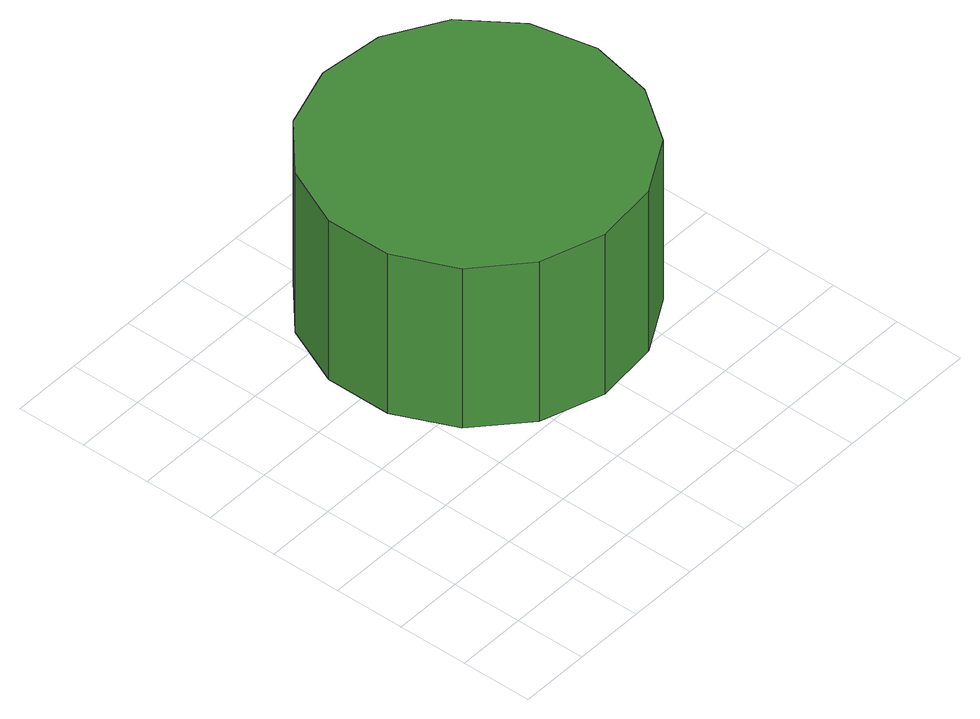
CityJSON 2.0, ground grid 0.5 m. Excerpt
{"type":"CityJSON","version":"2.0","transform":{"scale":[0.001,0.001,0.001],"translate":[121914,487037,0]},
"CityObjects":{
"tree1":{"type":"SolitaryVegetationObject","attributes":{"function":"something"},"geometry":[{"type":"MultiSurface","lod":"1","boundaries":[[[0,1,2,3,4,5,6,7,8,9,10,11,12,13,14]],[[15,16,17,18,19,20,21,22,23,24,25,26,27,28,29]],[[0,29,28,1]],[[1,28,27,2]],[[2,27,26,3]],[[3,26,25,4]],[[4,25,24,5]],[[5,24,23,6]],[[6,23,22,7]],[[7,22,21,8]],[[8,21,20,9]],[[9,20,19,10]],[[10,19,18,11]],[[11,18,17,12]],[[12,17,16,13]],[[13,16,15,14]],[[14,15,29,0]]]}]}
},
"vertices":[
[3113,2027,1469],[3016,2481,1469],[2743,2858,1469],[2340,3090,1469],[1878,3138,1469],[1436,2995,1469],[1091,2684,1469],[902,2259,1469],[902,1794,1469],[1091,1370,1469],[1436,1059,1469],[1878,915,1469],[2340,964,1469],[2743,1196,1469],[3016,1572,1469],[3016,1572,179],[2743,1196,179],[2340,964,179],[1878,915,179],[1436,1059,179],[1091,1370,179],[902,1794,179],[902,2259,179],[1091,2684,179],[1436,2995,179],[1878,3138,179],[2340,3090,179],[2743,2858,179],[3016,2481,179],[3113,2027,179]
]}
